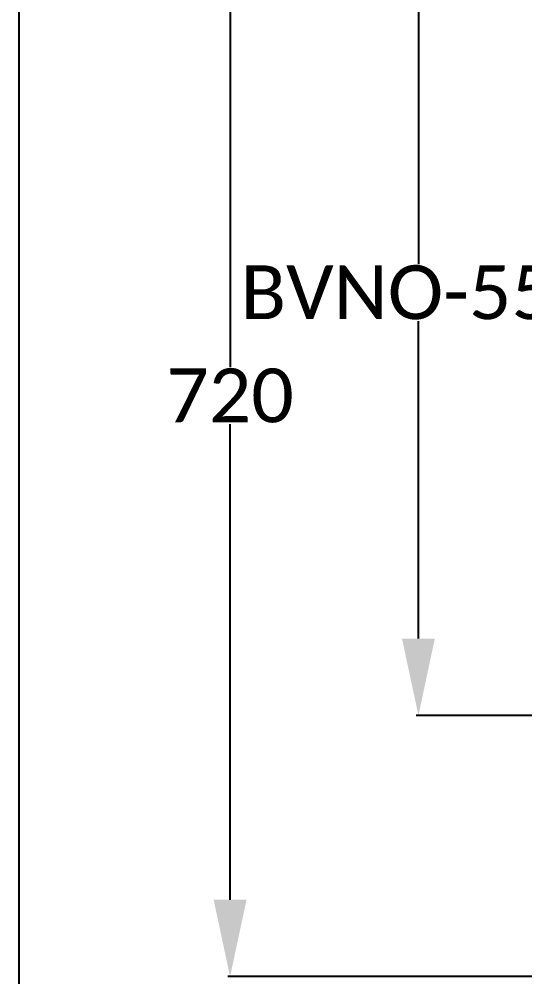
# Model space of a CAD drawing. Header units: millimetres. Extents: x 11802 to 19889, y -472 to 9054.
# Drawn here: x 12162 to 12491, y 5089 to 5712 of the extents above; entities that cross this region are included whole.
import ezdxf

# ---------------------------------------------------------------- set-up
doc = ezdxf.new("R2010")
doc.units = ezdxf.units.MM
doc.header["$LTSCALE"] = 307.34
doc.header["$PDMODE"] = 3
doc.header["$PDSIZE"] = 8
doc.layers.get('0').update_dxf_attribs({"linetype": 'CONTINUOUS'})
doc.layers.get('Defpoints').update_dxf_attribs({"linetype": 'CONTINUOUS'})
doc.styles.get("Standard").update_dxf_attribs({"font": 'calibri.ttf'})
doc.dimstyles.get("Standard").update_dxf_attribs({"dimtxt": 35, "dimasz": 35, "dimexe": 1.5, "dimexo": 1, "dimtad": 1, "dimdsep": 46, "dimtxsty": 'Standard', "dimblk": '_FILLED', "dimblk1": '_FILLED', "dimblk2": '_FILLED', "dimcen": 0.09, "dimazin": 2, "dimtol": 1, "dimtp": 0.01, "dimtm": 0.01, "dimtfac": 1, "dimtofl": 0, "dimtmove": 0, "dimatfit": 3, "dimldrblk": '_FILLED', "dimfxl": 1, "dimtolj": 1, "dimarcsym": 0})

# ---------------------------------------------------------------- blocks, each defined once
blk = doc.blocks.new('_FILLED')
at = {"color": 0, "linetype": 'ByBlock'}
blk.add_solid([(0, 0), (-1, 0.214), (-1, -0.214)], dxfattribs=at)
blk = doc.blocks.new('*D796')
at = {"color": 0, "linetype": 'ByBlock', "lineweight": -2}
for p, q in [((12636.23, 5808.75), (12297.8, 5808.75)), ((12299.3, 5758.75), (12299.3, 5485.19)), ((12299.3, 5138.78), (12299.3, 5448.08)), ((12847.18, 5088.78), (12297.8, 5088.78))]:
    blk.add_line(p, q, dxfattribs=at)
at = {"layer": 'Defpoints', "color": 0}
for p in [(12637.23, 5808.75), (12299.3, 5088.78), (12848.18, 5088.78)]:
    blk.add_point(p, dxfattribs=at)
at = {"color": 0, "linetype": 'ByBlock', "lineweight": -2, "xscale": 50, "yscale": 50, "zscale": 50}
for p, rotation in [((12299.3, 5808.75), 90), ((12299.3, 5088.78), 270)]:
    blk.add_blockref('_FILLED', p, dxfattribs=dict(at, rotation=rotation))
at = {"color": 0, "lineweight": 30, "insert": (12299.3, 5466.64), "char_height": 35, "attachment_point": 5}
blk.add_mtext('\\A1;\\A1;720', dxfattribs=at)
blk = doc.blocks.new('*D797')
at = {"color": 0, "linetype": 'ByBlock', "lineweight": -2}
for p, q in [((12850.83, 5808.75), (12420.4, 5808.75)), ((12421.9, 5758.75), (12421.9, 5552.28)), ((12421.9, 5308.7), (12421.9, 5515.17)), ((12850.83, 5258.7), (12420.4, 5258.7))]:
    blk.add_line(p, q, dxfattribs=at)
at = {"layer": 'Defpoints', "color": 0}
for p in [(12421.9, 5808.75), (12851.83, 5808.75), (12851.83, 5258.7)]:
    blk.add_point(p, dxfattribs=at)
at = {"color": 0, "linetype": 'ByBlock', "lineweight": -2, "xscale": 50, "yscale": 50, "zscale": 50}
for p, rotation in [((12421.9, 5808.75), 90), ((12421.9, 5258.7), 270)]:
    blk.add_blockref('_FILLED', p, dxfattribs=dict(at, rotation=rotation))
at = {"color": 0, "lineweight": 30, "insert": (12421.9, 5533.73), "char_height": 35, "attachment_point": 5}
blk.add_mtext('\\A1;\\A1;BVNO-550', dxfattribs=at)

msp = doc.modelspace()

# ---------------------------------------------------------------- linework, layer by layer
at = {"color": 0, "linetype": 'Continuous'}
msp.add_lwpolyline([(18205.07743, 4777), (12162, 4777), (12162, 9053.78402), (18205.07743, 9053.78402)], close=True, dxfattribs=at)

# ---------------------------------------------------------------- dimensions: what is measured, and where the dimension line sits
at = {"linetype": 'ByBlock', "lineweight": 30}
for base, p1, p2, text, picture, middle in [((12299.30308, 5088.77777), (12637.22587, 5808.75277), (12848.17692, 5088.77777), '\\A1;720', '*D796', (12299.30308, 5466.63533)), ((12421.90214, 5808.75277), (12851.83201, 5258.70147), (12851.83201, 5808.75277), '\\A1;BVNO-550', '*D797', (12421.90214, 5533.72712))]:
    dim = msp.add_linear_dim(base=base, p1=p1, p2=p2, angle=90, text=text, dimstyle='Standard', override={"dimasz": 50, "dimtad": 0, "dimtih": 1, "dimtoh": 1, "dimdec": 4, "dimzin": 0, "dimtxsty": 'Standard', "dimcen": 53.46, "dimadec": 0, "dimazin": 0, "dimtdec": 4, "dimtzin": 0}, dxfattribs=at)
    dim.commit()
    dim.dimension.update_dxf_attribs({"geometry": picture, "text_midpoint": middle, "dimtype": 160})

doc.saveas('drawing.dxf')
